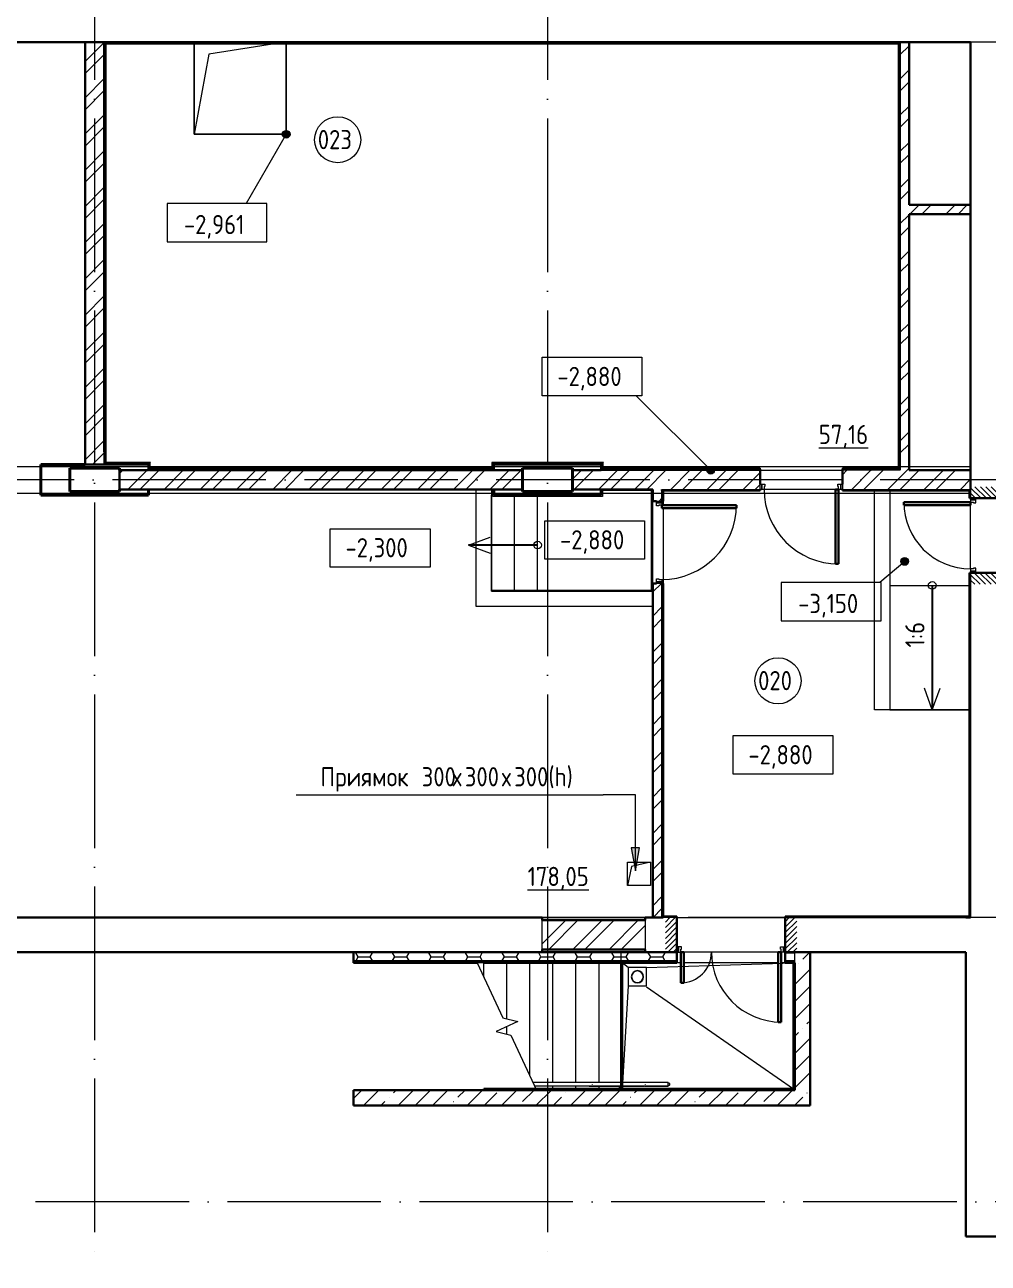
# Model space of a CAD drawing. Header units: millimetres. Extents: x -695119 to 412940, y -249585 to 622758.
# Drawn here: x -145294 to -132743, y 92287 to 108412 of the extents above; entities that cross this region are included whole.
import ezdxf

# ---------------------------------------------------------------- set-up
doc = ezdxf.new("R2010")
doc.units = ezdxf.units.MM
for name, pattern in [('ADSK_Линия сетки', [25, 20, -2.5, 0, -2.5]), ('ADSK_Сверху', [450, 300, -150]), ('ADSK_Штриховая_ш2 п1_5', [4.5, 3, -1.5])]:
    doc.linetypes.add(name, pattern=pattern)
for name, color, linetype, lineweight in [('Аннотация', 252, 'Continuous', 18), ('Двери', 8, 'Continuous', 9), ('Лестницы', 8, 'Continuous', 9), ('Линии', 7, 'Continuous', 9), ('Марки помещений', 8, 'Continuous', 20), ('Несущие колонны', 252, 'Continuous', 18), ('Ограждение', 8, 'Continuous', 9), ('Оси', 252, 'Continuous', 9), ('Отметки', 252, 'Continuous', 9), ('Пандусы', 7, 'Continuous', 18), ('Перекрытие', 252, 'Continuous', 18), ('Сантехника', 252, 'Continuous', 18), ('Стены наружные', 252, 'Continuous', 18), ('Стены штриховка', 7, 'Continuous', 9)]:
    doc.layers.add(name, color=color, linetype=linetype, lineweight=lineweight)
doc.layers.add('Узлы', color=7, linetype='Continuous')
doc.styles.add('GOST Common_2', font='', dxfattribs={"width": 0.9, "height": 250})
doc.styles.get('GOST Common_2').set_extended_font_data('GOST type B')
pattern_1 = [(0, (-235393.85, 27597), (0, 600), []), (90, (-235393.85, 27597), (-600, 4e-14), [])]

# ---------------------------------------------------------------- blocks, each defined once
blk = doc.blocks.new('подвал')
at = {"layer": 'Аннотация', "lineweight": 20, "true_color": 0x636466}
blk.add_hatch(color=251, dxfattribs=at).paths.add_polyline_path([(-211990, 15072), (-211937, 15372), (-212043, 15372)])
at = {"layer": 'Двери', "lineweight": 18, "true_color": 0x636466}
h = blk.add_hatch(dxfattribs=at)
h.set_pattern_fill('FP_1', color=251, angle=90, style=0, pattern_type=2)
h.set_pattern_definition([(135, (-207428.634, 19436.906), (-35.3553, -35.3553), [])])
h.paths.add_polyline_path([(-207234, 18802), (-207234, 18952), (-207624, 18952), (-207624, 18802)])
h.paths.add_polyline_path([(-207624, 19922), (-207234, 19922), (-207234, 20072), (-207624, 20072)])
h = blk.add_hatch(dxfattribs=at)
h.set_pattern_fill('FP_1', color=251, angle=180, style=0, pattern_type=2)
h.set_pattern_definition([(225, (-210743.634, 14236.906), (35.3553, -35.3553), [])])
h.paths.add_polyline_path([(-209889, 14012), (-209889, 14462), (-210039, 14462), (-210039, 14012)])
h.paths.add_polyline_path([(-211599, 14012), (-211449, 14012), (-211449, 14462), (-211599, 14462)])
at = {"layer": 'Ограждение', "true_color": 0x636466}
h = blk.add_hatch(dxfattribs=at)
h.set_pattern_fill('FP_32', color=251, style=0, pattern_type=2)
h.set_pattern_definition([(0, (-235316.5, 27597), (0, 600), []), (90, (-235316.5, 27597), (-598.553, 4e-14), [])])
h.paths.add_polyline_path([(-218884, 25837), (-217739, 25837), (-217739, 25847), (-218894, 25847), (-218884, 25837)])
h = blk.add_hatch(dxfattribs=at)
h.set_pattern_fill('FP_30', color=251, style=0, pattern_type=2)
h.set_pattern_definition(pattern_1)
h.paths.add_polyline_path([(-218894, 20417), (-218884, 20417), (-218884, 25837), (-218894, 25847), (-218894, 20527)])
h = blk.add_hatch(dxfattribs=at)
h.set_pattern_fill('FP_30', color=251, style=0, pattern_type=2)
h.set_pattern_definition(pattern_1)
h.paths.add_polyline_path([(-216539, 25837), (-216539, 25847), (-217739, 25847), (-217739, 25837)])
h = blk.add_hatch(dxfattribs=at)
h.set_pattern_fill('FP_33', color=251, style=0, pattern_type=2)
h.set_pattern_definition([(0, (-235390.76, 27597), (0, 600), []), (90, (-235390.76, 27597), (-599.969, 4e-14), [])])
h.paths.add_polyline_path([(-216539, 25837), (-208569, 25837), (-208559, 25847), (-216539, 25847)])
h = blk.add_hatch(dxfattribs=at)
h.set_pattern_fill('FP_30', color=251, style=0, pattern_type=2)
h.set_pattern_definition(pattern_1)
h.paths.add_polyline_path([(-208559, 20370), (-208559, 25847), (-208569, 25837), (-208569, 20370)])
h = blk.add_hatch(dxfattribs=at)
h.set_pattern_fill('FP_31', color=251, style=0, pattern_type=2)
h.set_pattern_definition([(0, (-235393.85, 27593.86), (0, 599.893), []), (90, (-235393.85, 27593.86), (-600, 4e-14), [])])
h.paths.add_polyline_path([(-218894, 20377), (-218884, 20387), (-218884, 20417), (-218894, 20417), (-218894, 20387)])
h = blk.add_hatch(dxfattribs=at)
h.set_pattern_fill('FP_30', color=251, style=0, pattern_type=2)
h.set_pattern_definition(pattern_1)
h.paths.add_polyline_path([(-218319, 20377), (-218309, 20387), (-218884, 20387), (-218894, 20377), (-218334, 20377)])
h = blk.add_hatch(dxfattribs=at)
h.set_pattern_fill('FP_30', color=251, style=0, pattern_type=2)
h.set_pattern_definition(pattern_1)
h.paths.add_polyline_path([(-212508, 20377), (-212419, 20377), (-212409, 20387), (-213859, 20387), (-213849, 20377), (-213639, 20377)])
h = blk.add_hatch(dxfattribs=at)
h.set_pattern_fill('FP_30', color=251, style=0, pattern_type=2)
h.set_pattern_definition(pattern_1)
h.paths.add_polyline_path([(-213849, 20302), (-213859, 20312), (-218309, 20312), (-218319, 20302), (-215900, 20302)])
h = blk.add_hatch(dxfattribs=at)
h.set_pattern_fill('FP_30', color=251, style=0, pattern_type=2)
h.set_pattern_definition(pattern_1)
h.paths.add_polyline_path([(-210364, 20302), (-210364, 20312), (-212409, 20312), (-212419, 20302), (-211378, 20302)])
h = blk.add_hatch(dxfattribs=at)
h.set_pattern_fill('FP_30', color=251, style=0, pattern_type=2)
h.set_pattern_definition(pattern_1)
h.paths.add_polyline_path([(-209294, 20302), (-208559, 20302), (-208569, 20312), (-209294, 20312)])
at = {"layer": 'Отметки', "true_color": 0x636466}
h = blk.add_hatch(color=251, dxfattribs=at)
edge = h.paths.add_edge_path()
edge.add_arc((-216539, 24662), 50, 0, 360)
h = blk.add_hatch(color=251, dxfattribs=at)
edge = h.paths.add_edge_path()
edge.add_arc((-211008, 20287), 50, 0, 360)
h = blk.add_hatch(color=251, dxfattribs=at)
edge = h.paths.add_edge_path()
edge.add_arc((-208482, 19099), 50, 0, 360)
at = {"color": 251, "lineweight": 18, "true_color": 0x636466}
for p, q in [((-217739, 24662), (-217739, 25847)), ((-216633, 25847), (-217546, 25702)), ((-216539, 25847), (-216539, 24662)), ((-217546, 25702), (-217739, 24662)), ((-216539, 24662), (-217739, 24662)), ((-211794, 15182), (-212040, 15127)), ((-212040, 15127), (-212094, 14882))]:
    blk.add_line(p, q, dxfattribs=at)
at = {"layer": 'Аннотация', "color": 251, "lineweight": 20, "true_color": 0x636466, "extrusion": (0, 0, -1)}
for p, q in [((-218091, 23760), (-218091, 23260)), ((-216791, 23760), (-218091, 23760)), ((-216791, 23260), (-216791, 23760)), ((-218091, 23260), (-216791, 23260)), ((-210089, 18826), (-210089, 18326)), ((-208789, 18826), (-210089, 18826)), ((-208789, 18326), (-208789, 18826)), ((-210089, 18326), (-208789, 18326))]:
    blk.add_line(p, q, dxfattribs=at)
at = {"layer": 'Аннотация', "color": 251, "lineweight": 20, "true_color": 0x636466}
for p, q in [((-213205, 21257), (-213205, 21757)), ((-213205, 21757), (-211905, 21757)), ((-211905, 21757), (-211905, 21257)), ((-211905, 21257), (-213205, 21257)), ((-215965, 19026), (-215965, 19526)), ((-215965, 19526), (-214665, 19526)), ((-214665, 19526), (-214665, 19026)), ((-213171, 19129), (-213171, 19629)), ((-213171, 19629), (-211871, 19629)), ((-211871, 19629), (-211871, 19129)), ((-214164, 19312), (-213882, 19415)), ((-214164, 19312), (-213882, 19209)), ((-211871, 19129), (-213171, 19129)), ((-214665, 19026), (-215965, 19026)), ((-208124, 17167), (-208226, 17449)), ((-208124, 17167), (-208021, 17449)), ((-210717, 16331), (-210717, 16831)), ((-210717, 16831), (-209417, 16831)), ((-209417, 16831), (-209417, 16331)), ((-209417, 16331), (-210717, 16331)), ((-216409, 16060), (-212409, 16060)), ((-211990, 16060), (-212409, 16060)), ((-211990, 15072), (-211990, 16060)), ((-211937, 15372), (-212043, 15372)), ((-212043, 15372), (-211990, 15072)), ((-211990, 15072), (-211937, 15372))]:
    blk.add_line(p, q, dxfattribs=at)
for centre in [(-213264, 19312), (-208124, 18787)]:
    blk.add_circle(centre, 50, dxfattribs=at)
at = {"layer": 'Двери', "color": 251, "true_color": 0x636466}
for p, q in [((-210364, 20107), (-210344, 20107)), ((-210364, 20037), (-210364, 20107)), ((-210344, 20037), (-210364, 20037)), ((-210344, 20037), (-210344, 20107)), ((-210344, 20107), (-210304, 20107)), ((-210344, 20107), (-210344, 20037)), ((-210314, 20037), (-210344, 20037)), ((-210314, 20077), (-210314, 20037)), ((-210304, 20077), (-210314, 20077)), ((-210304, 20107), (-210304, 20077)), ((-209354, 20107), (-209314, 20107)), ((-209354, 20077), (-209354, 20107)), ((-209344, 20077), (-209354, 20077)), ((-209344, 20037), (-209344, 20077)), ((-209314, 20037), (-209344, 20037)), ((-209314, 20107), (-209314, 20037)), ((-209314, 20037), (-209314, 20107)), ((-209314, 20107), (-209294, 20107)), ((-209294, 20037), (-209314, 20037)), ((-209294, 20107), (-209294, 20037)), ((-211714, 19884), (-211644, 19884)), ((-211714, 19864), (-211714, 19884)), ((-211714, 19824), (-211714, 19864)), ((-211714, 19864), (-211644, 19864)), ((-211644, 19864), (-211714, 19864)), ((-211684, 19834), (-211684, 19824)), ((-211644, 19834), (-211684, 19834)), ((-211644, 19884), (-211644, 19864)), ((-211644, 19864), (-211644, 19834)), ((-207554, 19922), (-207624, 19922)), ((-207624, 19922), (-207624, 19902)), ((-207554, 19902), (-207624, 19902)), ((-207624, 19902), (-207624, 19872)), ((-207624, 19902), (-207554, 19902)), ((-207624, 19872), (-207584, 19872)), ((-207584, 19872), (-207584, 19862)), ((-207584, 19862), (-207554, 19862)), ((-207554, 19902), (-207554, 19922)), ((-207554, 19862), (-207554, 19902)), ((-211684, 19824), (-211714, 19824)), ((-211714, 18874), (-211684, 18874)), ((-211714, 18834), (-211714, 18874)), ((-211684, 18874), (-211684, 18864)), ((-207584, 19002), (-207624, 19002)), ((-207624, 19002), (-207624, 18972)), ((-207624, 18972), (-207554, 18972)), ((-207554, 18972), (-207624, 18972)), ((-207624, 18972), (-207624, 18952)), ((-207624, 18952), (-207554, 18952)), ((-207554, 19012), (-207584, 19012)), ((-207584, 19012), (-207584, 19002)), ((-207554, 18972), (-207554, 19012)), ((-207554, 18952), (-207554, 18972)), ((-211644, 18834), (-211714, 18834)), ((-211714, 18814), (-211714, 18834)), ((-211714, 18834), (-211644, 18834)), ((-211644, 18814), (-211714, 18814)), ((-211684, 18864), (-211644, 18864)), ((-211644, 18864), (-211644, 18834)), ((-211644, 18834), (-211644, 18814)), ((-211429, 14082), (-211449, 14082)), ((-211449, 14082), (-211449, 14012)), ((-211429, 14082), (-211429, 14012)), ((-211389, 14082), (-211429, 14082)), ((-211429, 14012), (-211429, 14082)), ((-211399, 14012), (-211399, 14052)), ((-211399, 14052), (-211389, 14052)), ((-211389, 14052), (-211389, 14082)), ((-210099, 14082), (-210059, 14082)), ((-210099, 14052), (-210099, 14082)), ((-210089, 14052), (-210099, 14052)), ((-210089, 14012), (-210089, 14052)), ((-210059, 14082), (-210059, 14012)), ((-210059, 14012), (-210059, 14082)), ((-210059, 14082), (-210039, 14082)), ((-210039, 14082), (-210039, 14012)), ((-211449, 14012), (-211429, 14012)), ((-211429, 14012), (-211399, 14012)), ((-210059, 14012), (-210089, 14012)), ((-210039, 14012), (-210059, 14012))]:
    blk.add_line(p, q, dxfattribs=at)
at = {"layer": 'Двери', "color": 251, "lineweight": 30, "true_color": 0x636466}
for p, q in [((-209384, 19067), (-209384, 20037)), ((-209384, 20037), (-209344, 20037)), ((-209344, 20037), (-209344, 19067)), ((-211644, 19834), (-210674, 19834)), ((-211644, 19794), (-211644, 19834)), ((-210674, 19834), (-210674, 19794)), ((-207624, 19872), (-208494, 19872)), ((-208494, 19872), (-208494, 19832)), ((-207624, 19832), (-207624, 19872)), ((-210674, 19794), (-211644, 19794)), ((-208494, 19832), (-207624, 19832)), ((-209344, 19067), (-209384, 19067)), ((-211359, 14012), (-211399, 14012)), ((-211399, 14012), (-211399, 13612)), ((-211359, 13612), (-211359, 14012)), ((-210129, 13102), (-210129, 14012)), ((-210129, 14012), (-210089, 14012)), ((-210089, 14012), (-210089, 13102)), ((-211399, 13612), (-211359, 13612)), ((-210089, 13102), (-210129, 13102))]:
    blk.add_line(p, q, dxfattribs=at)
at = {"layer": 'Двери', "color": 251, "linetype": 'ADSK_Штриховая_ш2 п1_5', "true_color": 0x636466}
for p, q in [((-207624, 20072), (-207624, 19922)), ((-207624, 19922), (-207234, 19922)), ((-207234, 18952), (-207624, 18952)), ((-207624, 18952), (-207624, 18802)), ((-211449, 14462), (-211599, 14462)), ((-211449, 14012), (-211449, 14462)), ((-209889, 14462), (-210039, 14462)), ((-210039, 14462), (-210039, 14012)), ((-211599, 14012), (-211449, 14012)), ((-210039, 14012), (-209889, 14012))]:
    blk.add_line(p, q, dxfattribs=at)
at = {"layer": 'Двери', "color": 251, "true_color": 0x636466}
for centre, radius, start, end in [((-209344, 20037), 970, 180, 270), ((-211644, 19834), 970, 270, 0), ((-207624, 19872), 870, 180, 270), ((-211399, 14012), 400, 270, 0), ((-210089, 14012), 910, 180, 270)]:
    blk.add_arc(centre, radius, start, end, dxfattribs=at)
at = {"layer": 'Лестницы', "color": 251, "true_color": 0x636466}
for p, q in [((-213864, 18712), (-213864, 19962)), ((-213849, 19962), (-213864, 19962)), ((-213564, 18727), (-213564, 19947)), ((-213564, 18727), (-213564, 19947)), ((-213264, 18727), (-213264, 19947)), ((-213264, 18727), (-213264, 19947)), ((-213964, 13872), (-214050, 13872)), ((-214050, 13872), (-213716, 13158)), ((-213964, 13688), (-213964, 13872)), ((-213964, 13688), (-213964, 13872)), ((-213664, 13145), (-213664, 13872)), ((-213664, 13145), (-213664, 13872)), ((-213364, 12401), (-213364, 13872)), ((-213364, 12401), (-213364, 13872)), ((-213064, 12317), (-213064, 13872)), ((-213064, 12317), (-213064, 13872)), ((-212764, 12317), (-212764, 13872)), ((-212764, 12317), (-212764, 13872)), ((-212464, 12317), (-212464, 13872)), ((-212464, 12317), (-212464, 13872)), ((-213522, 13110), (-213805, 12978)), ((-213716, 13158), (-213522, 13110)), ((-213805, 12978), (-213611, 12931)), ((-213664, 12944), (-213664, 13044)), ((-213664, 12944), (-213664, 13044)), ((-213611, 12931), (-213278, 12217)), ((-213064, 12232), (-213064, 12267)), ((-213064, 12232), (-213064, 12267)), ((-212764, 12232), (-212764, 12267)), ((-212764, 12232), (-212764, 12267)), ((-212464, 12232), (-212464, 12267)), ((-212464, 12232), (-212464, 12267))]:
    blk.add_line(p, q, dxfattribs=at)
at = {"layer": 'Линии', "color": 251, "linetype": 'ADSK_Сверху', "ltscale": 100, "true_color": 0x636466}
for p, q in [((-230984, 20337), (-207624, 20337)), ((-230984, 19987), (-207624, 19987)), ((-212084, 13812), (-212164, 13872)), ((-211844, 13812), (-209929, 13872)), ((-212084, 13572), (-212164, 12232)), ((-211844, 13561), (-209929, 12232))]:
    blk.add_line(p, q, dxfattribs=at)
at = {"layer": 'Марки помещений', "color": 251, "true_color": 0x636466}
for centre in [(-215868, 24590), (-210132, 17545)]:
    blk.add_circle(centre, 300, dxfattribs=at)
at = {"layer": 'Несущие колонны', "color": 251, "lineweight": 40, "true_color": 0x636466}
for p, q in [((-219734, 20362), (-219159, 20362)), ((-219734, 19962), (-219734, 20362)), ((-219359, 20012), (-219359, 20312)), ((-219359, 20312), (-218709, 20312)), ((-218709, 20312), (-218709, 20287)), ((-213459, 20312), (-212809, 20312)), ((-213459, 20012), (-213459, 20312)), ((-212809, 20312), (-213459, 20312)), ((-213459, 20312), (-213459, 20287)), ((-212809, 20312), (-212809, 20012)), ((-212809, 20287), (-212809, 20312)), ((-218709, 20012), (-219359, 20012)), ((-218709, 20037), (-218709, 20012)), ((-218334, 20037), (-218334, 19962)), ((-213834, 19962), (-213834, 20037)), ((-213459, 20037), (-213459, 20012)), ((-212809, 20012), (-213459, 20012)), ((-213459, 20012), (-212809, 20012)), ((-212809, 20012), (-212809, 20037)), ((-212434, 20037), (-212434, 19962)), ((-218334, 19962), (-219734, 19962)), ((-212434, 19962), (-213834, 19962))]:
    blk.add_line(p, q, dxfattribs=at)
at = {"layer": 'Несущие колонны', "color": 251, "true_color": 0x636466}
for p, q in [((-219734, 20362), (-219159, 20362)), ((-219734, 19962), (-219734, 20362)), ((-219359, 20312), (-218709, 20312)), ((-219359, 20012), (-219359, 20312)), ((-218709, 20312), (-218709, 20287)), ((-213459, 20287), (-213459, 20037)), ((-212809, 20037), (-212809, 20287)), ((-218709, 20012), (-219359, 20012)), ((-218709, 20037), (-218709, 20012)), ((-218334, 20037), (-218334, 19962)), ((-213834, 19962), (-213834, 20037)), ((-212434, 20037), (-212434, 19962)), ((-218334, 19962), (-219734, 19962)), ((-212434, 19962), (-213834, 19962))]:
    blk.add_line(p, q, dxfattribs=at)
at = {"layer": 'Ограждение', "color": 251, "true_color": 0x636466}
for p, q in [((-218894, 25847), (-218884, 25837)), ((-218884, 25837), (-217739, 25837)), ((-218884, 20417), (-218884, 25837)), ((-217739, 25837), (-217739, 25847)), ((-217739, 25837), (-216539, 25837)), ((-216539, 25837), (-216539, 25847)), ((-216539, 25837), (-208569, 25837)), ((-208569, 25837), (-208559, 25847)), ((-208569, 25837), (-208569, 20370)), ((-218884, 20417), (-218894, 20417)), ((-218894, 20377), (-218884, 20387)), ((-218884, 20387), (-218884, 20417)), ((-218309, 20387), (-218884, 20387)), ((-218309, 20387), (-218319, 20377)), ((-218309, 20362), (-218319, 20362)), ((-218309, 20385), (-218307, 20387)), ((-218307, 20387), (-218309, 20387)), ((-218309, 20362), (-218309, 20387)), ((-218309, 20312), (-218309, 20362)), ((-213859, 20387), (-213861, 20387)), ((-213861, 20387), (-213859, 20385)), ((-213849, 20377), (-213859, 20387)), ((-212409, 20387), (-213859, 20387)), ((-213859, 20387), (-213859, 20362)), ((-213859, 20362), (-213849, 20362)), ((-213859, 20362), (-213859, 20312)), ((-212409, 20387), (-212419, 20377)), ((-212409, 20362), (-212419, 20362)), ((-212409, 20385), (-212407, 20387)), ((-212407, 20387), (-212409, 20387)), ((-212409, 20362), (-212409, 20387)), ((-212409, 20312), (-212409, 20362)), ((-208569, 20370), (-208559, 20370)), ((-208569, 20370), (-208569, 20362)), ((-208569, 20362), (-208559, 20362)), ((-208569, 20362), (-208569, 20312)), ((-218319, 20302), (-218309, 20312)), ((-218309, 20312), (-218319, 20302)), ((-213859, 20312), (-218309, 20312)), ((-213859, 20312), (-213849, 20302)), ((-213849, 20302), (-213859, 20312)), ((-212419, 20302), (-212409, 20312)), ((-212409, 20312), (-212419, 20302)), ((-210364, 20312), (-212409, 20312)), ((-210364, 20312), (-210364, 20302)), ((-209294, 20302), (-209294, 20312)), ((-208569, 20312), (-209294, 20312)), ((-208569, 20312), (-208559, 20302)), ((-208559, 20302), (-208569, 20312)), ((-213324, 12317), (-213301, 12267)), ((-212177, 12317), (-213324, 12317)), ((-212177, 12267), (-213301, 12267)), ((-212177, 12317), (-212594, 12317)), ((-212594, 12267), (-212177, 12267)), ((-212549, 12289), (-212549, 12295)), ((-212201, 12267), (-212201, 12232)), ((-212186, 12232), (-212186, 12267)), ((-211871, 12317), (-212164, 12317)), ((-211864, 12317), (-212164, 12317)), ((-212164, 12267), (-211871, 12267)), ((-211864, 12267), (-212164, 12267)), ((-211564, 12317), (-211864, 12317)), ((-211564, 12317), (-211864, 12317)), ((-211864, 12267), (-211564, 12267)), ((-211564, 12267), (-211864, 12267)), ((-211564, 12267), (-211564, 12317)), ((-211564, 12290), (-211564, 12294))]:
    blk.add_line(p, q, dxfattribs=at)
at = {"layer": 'Ограждение', "color": 251, "true_color": 0x636466, "flags": 128}
for points in [[(-211564, 12312), (-211563, 12312), (-211562, 12312), (-211561, 12312), (-211560, 12312), (-211560, 12312), (-211559, 12311), (-211558, 12311), (-211557, 12311), (-211557, 12311), (-211556, 12310), (-211555, 12310), (-211554, 12310), (-211554, 12309), (-211553, 12309), (-211552, 12308), (-211552, 12308), (-211551, 12307), (-211550, 12307), (-211550, 12306), (-211549, 12306), (-211549, 12305), (-211548, 12305), (-211548, 12304), (-211547, 12303), (-211547, 12303), (-211546, 12302), (-211546, 12301), (-211546, 12301), (-211545, 12300), (-211545, 12299), (-211545, 12298), (-211544, 12298), (-211544, 12297), (-211544, 12296), (-211544, 12295), (-211544, 12295), (-211544, 12294), (-211544, 12293), (-211544, 12292), (-211544, 12292)], [(-211544, 12292), (-211544, 12291), (-211544, 12290), (-211544, 12290), (-211544, 12289), (-211544, 12288), (-211544, 12287), (-211544, 12286), (-211545, 12286), (-211545, 12285), (-211545, 12284), (-211546, 12283), (-211546, 12283), (-211546, 12282), (-211547, 12281), (-211547, 12281), (-211548, 12280), (-211548, 12279), (-211549, 12279), (-211549, 12278), (-211550, 12278), (-211550, 12277), (-211551, 12276), (-211552, 12276), (-211552, 12276), (-211553, 12275), (-211554, 12275), (-211554, 12274), (-211555, 12274), (-211556, 12274), (-211556, 12273), (-211557, 12273), (-211558, 12273), (-211559, 12273), (-211559, 12272), (-211560, 12272), (-211561, 12272), (-211562, 12272), (-211563, 12272), (-211563, 12272), (-211564, 12272)]]:
    blk.add_lwpolyline(points, dxfattribs=at)
at = {"layer": 'Ограждение', "color": 251, "true_color": 0x636466}
blk.add_open_spline([(-211864, 12294), (-211864, 12293), (-211864, 12292), (-211864, 12291), (-211864, 12290)], degree=3, dxfattribs=at)
at = {"layer": 'Оси', "color": 251, "linetype": 'ADSK_Линия сетки', "ltscale": 100, "true_color": 0x636466}
for p, q in [((-219034, 29868), (-219034, 9962)), ((-213134, 29868), (-213134, 9962)), ((-174301, 25862), (-244444, 25862)), ((-174301, 20162), (-244444, 20162)), ((-174301, 14462), (-244444, 14462)), ((-200304, 10762), (-244444, 10762))]:
    blk.add_line(p, q, dxfattribs=at)
at = {"layer": 'Отметки', "color": 251, "lineweight": 20, "true_color": 0x636466}
for p, q in [((-216539, 24662), (-217059, 23760)), ((-217059, 23760), (-217441, 23760)), ((-211978, 21257), (-212555, 21257)), ((-211008, 20287), (-211978, 21257)), ((-208482, 19099), (-208805, 18826)), ((-208805, 18826), (-209439, 18826))]:
    blk.add_line(p, q, dxfattribs=at)
at = {"layer": 'Отметки', "color": 251, "true_color": 0x636466}
for centre in [(-216539, 24662), (-211008, 20287), (-208482, 19099)]:
    blk.add_circle(centre, 50, dxfattribs=at)
at = {"layer": 'Пандусы', "color": 251, "true_color": 0x636466}
for p, q in [((-208674, 18787), (-207639, 18787)), ((-208674, 17350), (-208674, 17167)), ((-208674, 17167), (-207639, 17167))]:
    blk.add_line(p, q, dxfattribs=at)
at = {"layer": 'Перекрытие', "color": 251, "true_color": 0x636466}
for p, q in [((-217739, 25837), (-217739, 24662)), ((-216539, 24662), (-216539, 25837)), ((-217739, 24662), (-216539, 24662)), ((-208874, 17167), (-208874, 20022)), ((-211764, 18512), (-214064, 18512)), ((-207639, 17167), (-208674, 17167)), ((-212094, 15182), (-211794, 15182)), ((-212094, 14882), (-212094, 15182)), ((-211794, 15182), (-211794, 14882)), ((-211794, 14882), (-212094, 14882)), ((-213204, 14462), (-211864, 14462)), ((-211449, 14462), (-210039, 14462)), ((-212084, 13812), (-212084, 13572)), ((-211844, 13812), (-212084, 13812)), ((-211844, 13572), (-211844, 13812)), ((-212084, 13572), (-211844, 13572))]:
    blk.add_line(p, q, dxfattribs=at)
at = {"layer": 'Сантехника', "color": 251, "true_color": 0x636466}
for p, q in [((-211844, 13812), (-212084, 13812)), ((-212084, 13812), (-212084, 13572)), ((-211844, 13572), (-211844, 13812)), ((-212084, 13572), (-211844, 13572))]:
    blk.add_line(p, q, dxfattribs=at)
for radius, start, end in [(80, 90, 270), (75, 90, 270), (75, 154.9712, 160.0288), (75, 109.9712, 115.0288), (80, 270, 90), (75, 270, 90), (75, 64.9712, 70.0288), (75, 19.9712, 25.0288), (75, 200.0315, 205.0288), (75, 244.9712, 250.0288), (75, 289.9712, 295.0288), (75, 334.9712, 340.0288)]:
    blk.add_arc((-211964, 13692), radius, start, end, dxfattribs=at)
at = {"layer": 'Стены наружные', "color": 251, "lineweight": 30, "true_color": 0x636466}
for p, q in [((-230984, 25862), (-207624, 25862)), ((-219159, 25862), (-219159, 20362)), ((-218909, 25862), (-218909, 20527)), ((-208544, 25862), (-218909, 25862)), ((-218894, 20377), (-218894, 25847)), ((-218894, 25847), (-208559, 25847)), ((-208559, 25847), (-208559, 20302)), ((-208544, 25862), (-208544, 25862)), ((-208544, 25862), (-208544, 20287)), ((-208424, 23742), (-208424, 25862)), ((-207624, 25862), (-207624, 20037)), ((-207624, 23742), (-208424, 23742)), ((-208424, 20287), (-208424, 23622)), ((-208424, 23622), (-207624, 23622)), ((-219159, 20362), (-218334, 20362)), ((-218319, 20377), (-218894, 20377)), ((-218334, 20362), (-218334, 20287)), ((-218319, 20302), (-218319, 20377)), ((-213849, 20377), (-213849, 20302)), ((-212419, 20377), (-213849, 20377)), ((-213834, 20287), (-213834, 20362)), ((-213834, 20362), (-212434, 20362)), ((-212434, 20362), (-212434, 20287)), ((-212419, 20302), (-212419, 20377)), ((-218334, 20287), (-218709, 20287)), ((-218709, 20287), (-218709, 20037)), ((-213849, 20302), (-218319, 20302)), ((-218319, 20287), (-213459, 20287)), ((-212434, 20287), (-212809, 20287)), ((-210364, 20302), (-212419, 20302)), ((-210364, 20107), (-210364, 20302)), ((-209294, 20302), (-209294, 20107)), ((-208559, 20302), (-209294, 20302)), ((-207624, 20287), (-208424, 20287)), ((-218709, 20037), (-213459, 20037)), ((-212809, 20037), (-211764, 20037)), ((-211764, 20037), (-211764, 19884)), ((-211644, 20022), (-211644, 20037)), ((-211629, 20022), (-210364, 20022)), ((-211629, 19884), (-211629, 20022)), ((-210364, 20022), (-210364, 20037)), ((-209294, 20037), (-209294, 20022)), ((-209294, 20022), (-207639, 20022)), ((-207639, 20037), (-207624, 20037)), ((-207639, 20022), (-207639, 19922)), ((-211764, 19884), (-211714, 19884)), ((-211644, 19884), (-211629, 19884)), ((-207639, 19922), (-207109, 19922)), ((-207109, 18952), (-207639, 18952)), ((-207639, 18952), (-207639, 14477)), ((-211714, 18814), (-211764, 18814)), ((-211764, 18814), (-211764, 14462)), ((-211629, 18814), (-211644, 18814)), ((-211629, 14477), (-211629, 18814)), ((-213204, 14462), (-230984, 14462)), ((-213204, 14427), (-213204, 14462)), ((-211864, 14427), (-213204, 14427)), ((-211864, 14462), (-211864, 14427)), ((-211864, 14462), (-211629, 14462)), ((-211449, 14477), (-211629, 14477)), ((-211449, 13872), (-211449, 14477)), ((-210039, 14477), (-210039, 13872)), ((-207639, 14477), (-210039, 14477)), ((-207624, 14462), (-207684, 14462)), ((-213204, 14012), (-213204, 14047)), ((-213204, 14047), (-211864, 14047)), ((-211864, 14047), (-211864, 14012)), ((-211449, 14012), (-231434, 14012)), ((-215664, 14012), (-215664, 13872)), ((-215664, 13872), (-214050, 13872)), ((-213964, 13872), (-212177, 13872)), ((-212177, 13872), (-212177, 12217)), ((-212164, 13872), (-211449, 13872)), ((-212164, 12217), (-212164, 13872)), ((-207684, 14012), (-210039, 14012)), ((-210039, 13872), (-209929, 13872)), ((-209929, 13872), (-209929, 12232)), ((-209914, 13872), (-209914, 12217)), ((-209714, 12017), (-209714, 14012)), ((-207684, 14012), (-207684, 10312)), ((-215664, 12217), (-215664, 12017)), ((-215664, 12217), (-209914, 12217)), ((-209929, 12232), (-213964, 12232)), ((-213964, 12232), (-213964, 12217)), ((-215664, 12017), (-209714, 12017)), ((-207684, 10312), (-205789, 10312))]:
    blk.add_line(p, q, dxfattribs=at)
at = {"layer": 'Стены наружные', "color": 251, "linetype": 'Continuous', "lineweight": 9, "true_color": 0x636466}
for p, q in [((-219159, 25608), (-218909, 25858)), ((-218632, 25847), (-218617, 25862)), ((-218207, 25847), (-218192, 25862)), ((-217783, 25847), (-217768, 25862)), ((-217359, 25847), (-217344, 25862)), ((-216935, 25847), (-216920, 25862)), ((-216510, 25847), (-216495, 25862)), ((-216086, 25847), (-216071, 25862)), ((-215662, 25847), (-215647, 25862)), ((-215238, 25847), (-215223, 25862)), ((-214813, 25847), (-214798, 25862)), ((-214389, 25847), (-214374, 25862)), ((-213965, 25847), (-213950, 25862)), ((-213541, 25847), (-213526, 25862)), ((-213116, 25847), (-213101, 25862)), ((-212692, 25847), (-212677, 25862)), ((-212268, 25847), (-212253, 25862)), ((-211844, 25847), (-211829, 25862)), ((-211419, 25847), (-211404, 25862)), ((-210995, 25847), (-210980, 25862)), ((-210571, 25847), (-210556, 25862)), ((-210146, 25847), (-210131, 25862)), ((-209722, 25847), (-209707, 25862)), ((-209298, 25847), (-209283, 25862)), ((-208874, 25847), (-208859, 25862)), ((-208544, 25851), (-208533, 25862)), ((-208544, 25694), (-208424, 25814)), ((-219159, 25451), (-218909, 25701)), ((-208559, 25738), (-208544, 25753)), ((-218909, 25570), (-218894, 25585)), ((-208544, 25379), (-208424, 25499)), ((-219159, 25137), (-218909, 25387)), ((-208559, 25313), (-208544, 25328)), ((-208544, 25222), (-208424, 25342)), ((-219159, 24979), (-218909, 25229)), ((-218909, 25146), (-218894, 25161)), ((-208544, 24908), (-208424, 25028)), ((-219159, 24665), (-218909, 24915)), ((-208559, 24889), (-208544, 24904)), ((-208544, 24751), (-208424, 24871)), ((-219159, 24508), (-218909, 24758)), ((-218909, 24721), (-218894, 24736)), ((-208544, 24436), (-208424, 24556)), ((-219159, 24194), (-218909, 24444)), ((-208559, 24465), (-208544, 24480)), ((-208544, 24279), (-208424, 24399)), ((-219159, 24036), (-218909, 24286)), ((-218909, 24297), (-218894, 24312)), ((-208559, 24041), (-208544, 24056)), ((-208544, 23965), (-208424, 24085)), ((-219159, 23722), (-218909, 23972)), ((-218909, 23873), (-218894, 23888)), ((-208544, 23808), (-208424, 23928)), ((-219159, 23565), (-218909, 23815)), ((-208415, 23622), (-208295, 23742)), ((-208258, 23622), (-208138, 23742)), ((-207944, 23622), (-207824, 23742)), ((-207787, 23622), (-207667, 23742)), ((-208559, 23616), (-208544, 23631)), ((-208544, 23493), (-208424, 23613)), ((-219159, 23251), (-218909, 23501)), ((-218909, 23449), (-218894, 23464)), ((-208544, 23336), (-208424, 23456)), ((-219159, 23094), (-218909, 23344)), ((-208559, 23192), (-208544, 23207)), ((-208544, 23022), (-208424, 23142)), ((-219159, 22779), (-218909, 23029)), ((-218909, 23024), (-218894, 23039)), ((-208544, 22865), (-208424, 22985)), ((-219159, 22622), (-218909, 22872)), ((-208559, 22768), (-208544, 22783)), ((-218909, 22600), (-218894, 22615)), ((-208544, 22551), (-208424, 22671)), ((-219159, 22308), (-218909, 22558)), ((-208544, 22393), (-208424, 22513)), ((-219159, 22151), (-218909, 22401)), ((-208559, 22344), (-208544, 22359)), ((-218909, 22176), (-218894, 22191)), ((-208544, 22079), (-208424, 22199)), ((-219159, 21836), (-218909, 22086)), ((-208559, 21919), (-208544, 21934)), ((-208544, 21922), (-208424, 22042)), ((-219159, 21679), (-218909, 21929)), ((-219159, 21365), (-218909, 21615)), ((-218909, 21752), (-218894, 21767)), ((-208544, 21608), (-208424, 21728)), ((-219159, 21208), (-218909, 21458)), ((-208559, 21495), (-208544, 21510)), ((-208544, 21450), (-208424, 21570)), ((-218909, 21327), (-218894, 21342)), ((-219159, 20893), (-218909, 21143)), ((-208544, 21136), (-208424, 21256)), ((-219159, 20736), (-218909, 20986)), ((-208559, 21071), (-208544, 21086)), ((-208544, 20979), (-208424, 21099)), ((-218909, 20903), (-218894, 20918)), ((-219159, 20422), (-218909, 20672)), ((-208559, 20647), (-208544, 20662)), ((-208544, 20665), (-208424, 20785)), ((-219061, 20362), (-218909, 20515)), ((-218909, 20479), (-218894, 20494)), ((-208544, 20508), (-208424, 20628)), ((-218601, 20362), (-218586, 20377)), ((-213510, 20362), (-213495, 20377)), ((-213086, 20362), (-213071, 20377)), ((-212662, 20362), (-212647, 20377)), ((-218709, 20243), (-218665, 20287)), ((-218601, 20037), (-218351, 20287)), ((-218444, 20037), (-218194, 20287)), ((-218252, 20287), (-218237, 20302)), ((-218129, 20037), (-217879, 20287)), ((-217972, 20037), (-217722, 20287)), ((-217828, 20287), (-217813, 20302)), ((-217658, 20037), (-217408, 20287)), ((-217501, 20037), (-217251, 20287)), ((-217404, 20287), (-217389, 20302)), ((-217186, 20037), (-216936, 20287)), ((-217029, 20037), (-216779, 20287)), ((-216979, 20287), (-216964, 20302)), ((-216715, 20037), (-216465, 20287)), ((-216558, 20037), (-216308, 20287)), ((-216555, 20287), (-216540, 20302)), ((-216243, 20037), (-215993, 20287)), ((-216131, 20287), (-216116, 20302)), ((-216086, 20037), (-215836, 20287)), ((-215772, 20037), (-215522, 20287)), ((-215706, 20287), (-215691, 20302)), ((-215615, 20037), (-215365, 20287)), ((-215300, 20037), (-215050, 20287)), ((-215282, 20287), (-215267, 20302)), ((-215143, 20037), (-214893, 20287)), ((-214858, 20287), (-214843, 20302)), ((-214829, 20037), (-214579, 20287)), ((-214672, 20037), (-214422, 20287)), ((-214434, 20287), (-214419, 20302)), ((-214358, 20037), (-214108, 20287)), ((-214200, 20037), (-213950, 20287)), ((-214009, 20287), (-213994, 20302)), ((-213886, 20037), (-213636, 20287)), ((-213729, 20037), (-213479, 20287)), ((-212809, 20171), (-212693, 20287)), ((-212786, 20037), (-212536, 20287)), ((-212472, 20037), (-212222, 20287)), ((-212315, 20037), (-212065, 20287)), ((-212312, 20287), (-212297, 20302)), ((-212000, 20037), (-211750, 20287)), ((-211888, 20287), (-211873, 20302)), ((-211843, 20037), (-211593, 20287)), ((-211529, 20037), (-211279, 20287)), ((-211464, 20287), (-211449, 20302)), ((-211372, 20037), (-211122, 20287)), ((-211057, 20037), (-210807, 20287)), ((-211040, 20287), (-211025, 20302)), ((-210900, 20037), (-210650, 20287)), ((-210615, 20287), (-210600, 20302)), ((-210586, 20037), (-210364, 20259)), ((-209294, 20229), (-209236, 20287)), ((-209171, 20037), (-208921, 20287)), ((-209014, 20037), (-208764, 20287)), ((-208918, 20287), (-208903, 20302)), ((-208700, 20037), (-208450, 20287)), ((-208543, 20037), (-208293, 20287)), ((-208450, 20287), (-208424, 20313)), ((-208228, 20037), (-207978, 20287)), ((-208071, 20037), (-207821, 20287)), ((-207757, 20037), (-207624, 20170)), ((-211305, 20022), (-211290, 20037)), ((-210880, 20022), (-210865, 20037)), ((-210456, 20022), (-210441, 20037)), ((-210429, 20037), (-210364, 20102)), ((-209183, 20022), (-209168, 20037)), ((-208759, 20022), (-208744, 20037)), ((-208335, 20022), (-208320, 20037)), ((-207910, 20022), (-207895, 20037)), ((-211681, 19884), (-211644, 19922)), ((-211764, 18702), (-211651, 18814)), ((-207639, 18597), (-207624, 18612)), ((-211764, 18388), (-211644, 18508)), ((-211644, 18410), (-211629, 18425)), ((-211764, 18230), (-211644, 18350)), ((-207639, 18172), (-207624, 18187)), ((-211764, 17916), (-211644, 18036)), ((-211644, 17986), (-211629, 18001)), ((-211764, 17759), (-211644, 17879)), ((-207639, 17748), (-207624, 17763)), ((-211644, 17562), (-211629, 17577)), ((-211764, 17445), (-211644, 17565)), ((-211764, 17288), (-211644, 17408)), ((-207639, 17324), (-207624, 17339)), ((-211764, 16973), (-211644, 17093)), ((-211644, 17137), (-211629, 17152)), ((-211764, 16816), (-211644, 16936)), ((-207639, 16900), (-207624, 16915)), ((-211764, 16502), (-211644, 16622)), ((-211644, 16713), (-211629, 16728)), ((-211764, 16345), (-211644, 16465)), ((-207639, 16475), (-207624, 16490)), ((-211644, 16289), (-211629, 16304)), ((-211764, 16030), (-211644, 16150)), ((-211764, 15873), (-211644, 15993)), ((-207639, 16051), (-207624, 16066)), ((-211644, 15864), (-211629, 15879)), ((-211764, 15559), (-211644, 15679)), ((-207639, 15627), (-207624, 15642)), ((-211764, 15402), (-211644, 15522)), ((-211644, 15440), (-211629, 15455)), ((-211764, 15087), (-211644, 15207)), ((-207639, 15203), (-207624, 15218)), ((-211764, 14930), (-211644, 15050)), ((-211644, 15016), (-211629, 15031)), ((-211764, 14616), (-211644, 14736)), ((-207639, 14778), (-207624, 14793)), ((-211760, 14462), (-211644, 14579)), ((-211644, 14592), (-211629, 14607)), ((-213204, 14119), (-212896, 14427)), ((-213118, 14047), (-212738, 14427)), ((-212804, 14047), (-212424, 14427)), ((-212647, 14047), (-212267, 14427)), ((-212333, 14047), (-211953, 14427)), ((-212175, 14047), (-211864, 14359)), ((-209652, 14462), (-209637, 14477)), ((-209228, 14462), (-209213, 14477)), ((-208804, 14462), (-208789, 14477)), ((-208379, 14462), (-208364, 14477)), ((-207955, 14462), (-207940, 14477)), ((-215651, 13872), (-215636, 13887)), ((-215601, 13950), (-215632, 14002)), ((-215629, 13902), (-215601, 13950)), ((-215601, 13950), (-215443, 13950)), ((-215601, 13950), (-215601, 13950)), ((-215601, 13950), (-215601, 13950)), ((-215443, 13950), (-215413, 14002)), ((-215415, 13902), (-215443, 13950)), ((-215336, 13872), (-215321, 13887)), ((-215179, 13872), (-215164, 13887)), ((-215125, 13950), (-215155, 14002)), ((-215153, 13902), (-215125, 13950)), ((-215125, 13950), (-214966, 13950)), ((-215125, 13950), (-215125, 13950)), ((-215125, 13950), (-215125, 13950)), ((-214966, 13950), (-214936, 14002)), ((-214939, 13902), (-214966, 13950)), ((-214865, 13872), (-214850, 13887)), ((-214817, 13902), (-214826, 13887)), ((-214762, 13887), (-214771, 13902)), ((-214708, 13872), (-214693, 13887)), ((-214649, 13950), (-214679, 14002)), ((-214677, 13902), (-214649, 13950)), ((-214649, 13950), (-214490, 13950)), ((-214649, 13950), (-214649, 13950)), ((-214649, 13950), (-214649, 13950)), ((-214490, 13950), (-214460, 14002)), ((-214463, 13902), (-214490, 13950)), ((-214465, 13902), (-214465, 13901)), ((-214393, 13872), (-214378, 13887)), ((-214236, 13872), (-214221, 13887)), ((-214173, 13950), (-214203, 14002)), ((-214200, 13902), (-214173, 13950)), ((-214173, 13950), (-214014, 13950)), ((-214173, 13950), (-214173, 13950)), ((-214173, 13950), (-214173, 13950)), ((-214014, 13950), (-213984, 14002)), ((-213986, 13902), (-214014, 13950)), ((-213922, 13872), (-213907, 13887)), ((-213765, 13872), (-213750, 13887)), ((-213696, 13950), (-213727, 14002)), ((-213724, 13902), (-213696, 13950)), ((-213710, 13894), (-213715, 13902)), ((-213696, 13950), (-213538, 13950)), ((-213696, 13950), (-213696, 13950)), ((-213696, 13950), (-213696, 13950)), ((-213644, 13902), (-213646, 13898)), ((-213538, 13950), (-213508, 14002)), ((-213510, 13902), (-213538, 13950)), ((-213451, 13872), (-213436, 13887)), ((-213409, 13902), (-213418, 13887)), ((-213354, 13887), (-213361, 13899)), ((-213293, 13872), (-213278, 13887)), ((-213220, 13950), (-213250, 14002)), ((-213248, 13902), (-213220, 13950)), ((-213220, 13950), (-213061, 13950)), ((-213220, 13950), (-213220, 13950)), ((-213220, 13950), (-213220, 13950)), ((-213061, 13950), (-213031, 14002)), ((-213034, 13902), (-213061, 13950)), ((-212979, 13872), (-212964, 13887)), ((-212891, 13897), (-212894, 13902)), ((-212822, 13872), (-212807, 13887)), ((-212744, 13950), (-212774, 14002)), ((-212772, 13902), (-212744, 13950)), ((-212744, 13950), (-212585, 13950)), ((-212744, 13950), (-212744, 13950)), ((-212744, 13950), (-212744, 13950)), ((-212585, 13950), (-212555, 14002)), ((-212558, 13902), (-212585, 13950)), ((-212508, 13872), (-212493, 13887)), ((-212350, 13872), (-212335, 13887)), ((-212299, 13887), (-212307, 13902)), ((-212268, 13950), (-212298, 14002)), ((-212295, 13902), (-212268, 13950)), ((-212268, 13950), (-212177, 13950)), ((-212268, 13950), (-212268, 13950)), ((-212268, 13950), (-212268, 13950)), ((-212174, 13874), (-212177, 13879)), ((-212174, 13950), (-212109, 13950)), ((-212109, 13950), (-212079, 14002)), ((-212081, 13902), (-212109, 13950)), ((-212036, 13872), (-212021, 13887)), ((-212001, 13902), (-212008, 13890)), ((-211946, 13887), (-211950, 13893)), ((-211879, 13872), (-211864, 13887)), ((-211791, 13950), (-211822, 14002)), ((-211819, 13902), (-211791, 13950)), ((-211791, 13950), (-211633, 13950)), ((-211791, 13950), (-211791, 13950)), ((-211791, 13950), (-211791, 13950)), ((-211633, 13950), (-211603, 14002)), ((-211605, 13902), (-211633, 13950)), ((-211565, 13872), (-211550, 13887)), ((-209993, 13872), (-209978, 13887)), ((-209811, 13919), (-209718, 14012)), ((-212174, 13734), (-212164, 13744)), ((-209919, 13834), (-209914, 13834)), ((-209914, 13592), (-209714, 13792)), ((-209867, 13863), (-209865, 13865)), ((-212174, 13577), (-212164, 13587)), ((-209929, 13622), (-209919, 13632)), ((-209914, 13368), (-209714, 13568)), ((-209929, 13465), (-209919, 13475)), ((-209919, 13427), (-209914, 13427)), ((-212174, 13263), (-212164, 13273)), ((-209914, 13143), (-209714, 13343)), ((-212174, 13106), (-212164, 13116)), ((-209929, 13151), (-209919, 13161)), ((-209919, 13122), (-209914, 13122)), ((-209755, 13077), (-209714, 13119)), ((-209929, 12994), (-209919, 13004)), ((-209914, 12919), (-209867, 12965)), ((-209811, 13021), (-209809, 13023)), ((-212174, 12792), (-212164, 12802)), ((-209917, 12839), (-209919, 12836)), ((-209914, 12694), (-209714, 12894)), ((-212174, 12634), (-212164, 12644)), ((-209929, 12679), (-209919, 12689)), ((-209919, 12716), (-209914, 12716)), ((-209914, 12470), (-209714, 12670)), ((-209929, 12522), (-209919, 12532)), ((-209914, 12245), (-209714, 12445)), ((-212174, 12320), (-212164, 12330)), ((-209919, 12310), (-209914, 12310)), ((-215664, 12108), (-215555, 12217)), ((-215530, 12017), (-215330, 12217)), ((-215199, 12123), (-215197, 12125)), ((-215143, 12179), (-215106, 12217)), ((-215081, 12017), (-214881, 12217)), ((-214857, 12017), (-214657, 12217)), ((-214632, 12017), (-214432, 12217)), ((-214301, 12123), (-214208, 12217)), ((-214183, 12017), (-213983, 12217)), ((-213959, 12017), (-213796, 12179)), ((-213734, 12017), (-213534, 12217)), ((-213686, 12222), (-213676, 12232)), ((-213558, 12222), (-213561, 12217)), ((-213529, 12222), (-213519, 12232)), ((-213460, 12067), (-213310, 12217)), ((-213323, 12222), (-213326, 12217)), ((-213285, 12017), (-213085, 12217)), ((-213215, 12222), (-213205, 12232)), ((-213060, 12017), (-212954, 12123)), ((-213058, 12222), (-213048, 12232)), ((-212898, 12179), (-212896, 12182)), ((-212836, 12017), (-212636, 12217)), ((-212743, 12222), (-212733, 12232)), ((-212611, 12017), (-212411, 12217)), ((-212586, 12222), (-212576, 12232)), ((-212390, 12217), (-212393, 12222)), ((-212387, 12017), (-212187, 12217)), ((-212272, 12222), (-212262, 12232)), ((-212115, 12222), (-212105, 12232)), ((-212056, 12123), (-212054, 12125)), ((-212000, 12179), (-211962, 12217)), ((-211938, 12017), (-211738, 12217)), ((-211915, 12222), (-211918, 12217)), ((-211800, 12222), (-211790, 12232)), ((-211713, 12017), (-211513, 12217)), ((-211643, 12222), (-211633, 12232)), ((-211489, 12017), (-211289, 12217)), ((-211334, 12217), (-211337, 12222)), ((-211329, 12222), (-211319, 12232)), ((-211172, 12222), (-211162, 12232)), ((-211158, 12123), (-211064, 12217)), ((-211040, 12017), (-210840, 12217)), ((-210982, 12217), (-210985, 12221)), ((-210857, 12222), (-210847, 12232)), ((-210815, 12017), (-210653, 12179)), ((-210742, 12222), (-210743, 12221)), ((-210700, 12222), (-210690, 12232)), ((-210591, 12017), (-210391, 12217)), ((-210514, 12219), (-210516, 12222)), ((-210508, 12222), (-210511, 12217)), ((-210386, 12222), (-210376, 12232)), ((-210316, 12067), (-210166, 12217)), ((-210229, 12222), (-210219, 12232)), ((-210142, 12017), (-209942, 12217)), ((-209926, 12217), (-209929, 12222)), ((-209914, 12021), (-209811, 12123)), ((-209755, 12179), (-209753, 12182)), ((-215306, 12017), (-215256, 12067)), ((-214358, 12067), (-214355, 12069)), ((-212162, 12017), (-212112, 12067)), ((-211214, 12067), (-211212, 12069)), ((-209917, 12017), (-209914, 12021))]:
    blk.add_line(p, q, dxfattribs=at)
at = {"layer": 'Стены наружные', "color": 251, "true_color": 0x636466}
for p, q in [((-213459, 20037), (-213459, 20287)), ((-212809, 20287), (-212809, 20037)), ((-210364, 20287), (-209294, 20287)), ((-214064, 18512), (-214064, 20037)), ((-213864, 20022), (-213864, 18727)), ((-213849, 20022), (-213864, 20022)), ((-213849, 19947), (-213849, 20022)), ((-211779, 20022), (-212419, 20022)), ((-212419, 20022), (-212419, 19947)), ((-211779, 18727), (-211779, 20022)), ((-209384, 20037), (-210314, 20037)), ((-208674, 20022), (-208674, 17167)), ((-207624, 20037), (-207624, 19922)), ((-212419, 19947), (-213849, 19947)), ((-211779, 19884), (-211764, 19884)), ((-211764, 18814), (-211764, 19884)), ((-211629, 19884), (-211629, 19834)), ((-211629, 19794), (-211629, 18814)), ((-207624, 19002), (-207624, 19832)), ((-207624, 18952), (-207624, 14462)), ((-213864, 18727), (-211779, 18727)), ((-213864, 18712), (-211764, 18712)), ((-211764, 18814), (-211779, 18814)), ((-211764, 18512), (-214064, 18512)), ((-208674, 17167), (-208874, 17167)), ((-213204, 14047), (-213204, 14427)), ((-211864, 14427), (-211864, 14047)), ((-211449, 14462), (-211629, 14462)), ((-210039, 14462), (-207684, 14462)), ((-211399, 13872), (-211449, 13872)), ((-210089, 14012), (-211399, 14012)), ((-210129, 13872), (-211359, 13872)), ((-210039, 13872), (-210089, 13872))]:
    blk.add_line(p, q, dxfattribs=at)
at = {"layer": 'Стены штриховка', "color": 251, "true_color": 0x636466}
for p, q in [((-218909, 20362), (-218909, 20527)), ((-218334, 20287), (-218319, 20287)), ((-212434, 20287), (-210364, 20287)), ((-208544, 20287), (-209294, 20287)), ((-211644, 20037), (-210364, 20037)), ((-211644, 19884), (-211644, 20022)), ((-209294, 20037), (-207639, 20037)), ((-211644, 14462), (-211644, 18814)), ((-211449, 14002), (-215664, 14002)), ((-215664, 13902), (-212177, 13902)), ((-215664, 13887), (-212177, 13887)), ((-212177, 13872), (-212177, 14002)), ((-212174, 12217), (-212174, 14002)), ((-212174, 13902), (-211449, 13902)), ((-212174, 13887), (-211449, 13887)), ((-212164, 13872), (-212174, 13872)), ((-210039, 14002), (-209914, 14002)), ((-210039, 13902), (-209919, 13902)), ((-210039, 13887), (-209919, 13887)), ((-209919, 13872), (-209929, 13872)), ((-209919, 14002), (-209919, 12222)), ((-209914, 14002), (-209914, 14012)), ((-209919, 12222), (-213964, 12222))]:
    blk.add_line(p, q, dxfattribs=at)
at = {"layer": 'Узлы', "color": 251, "true_color": 0x636466}
for p, q in [((-213264, 19312), (-214164, 19312)), ((-208124, 18787), (-208124, 17167))]:
    blk.add_line(p, q, dxfattribs=at)
at = {"layer": 'Аннотация', "color": 251, "true_color": 0x636466, "style": 'GOST Common_2', "width": 0.9}
blk.add_text('1:6', height=250, rotation=90, dxfattribs=at).set_placement((-208224, 17979))
for s, p in [('Приямок', (-216093, 16171)), (' 300', (-214910, 16171)), ('х', (-214373, 16171)), ('300', (-214212, 16171)), ('х', (-213730, 16171)), ('300(h)', (-213569, 16171))]:
    blk.add_text(s, height=250, dxfattribs=at).set_placement(p)
at = {"layer": 'Марки помещений', "color": 251, "true_color": 0x636466, "style": 'GOST Common_2', "width": 0.9}
for s, p in [('023', (-216127, 24467)), ('%%U57,16', (-209601, 20628)), ('020', (-210391, 17423)), ('%%U178,05', (-213394, 14873))]:
    blk.add_text(s, height=250, dxfattribs=at).set_placement(p)
at = {"layer": 'Отметки', "color": 251, "true_color": 0x636466, "style": 'GOST Common_2', "width": 0.9}
for s, p in [('-2,961', (-217871, 23361)), ('-2,880', (-213006, 21383)), ('-2,300', (-215766, 19153)), ('-2,880', (-212972, 19256)), ('-3,150', (-209869, 18427)), ('-2,880', (-210518, 16458))]:
    blk.add_text(s, height=250, dxfattribs=at).set_placement(p)

msp = doc.modelspace()

# ---------------------------------------------------------------- block references
msp.add_blockref('подвал', (74650.568, 82325.3))

doc.saveas('drawing.dxf')
